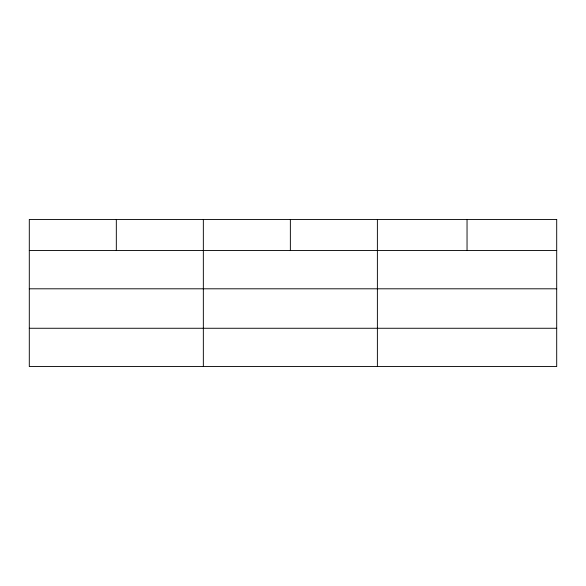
<?xml version="1.0" encoding="UTF-8"?>
<svg xmlns="http://www.w3.org/2000/svg" width="586" height="586" viewBox="0 0 586 586"><rect width="100%" height="100%" fill="white"/><g stroke="black" fill="none" stroke-linecap="round" stroke-linejoin="round"><path stroke-width="0.88" d="M29.3 250.508L556.7 250.508M29.3 288.803L556.7 288.803M29.3 328.263L556.7 328.263M467.042 219.442L467.042 250.508M377.384 219.442L377.384 366.558M290.363 219.442L290.363 250.508M203.342 219.442L203.342 366.558M116.321 219.442L116.321 250.508M556.7 219.442L29.3 219.442L29.3 366.558L556.7 366.558L556.7 219.442"/></g></svg>
